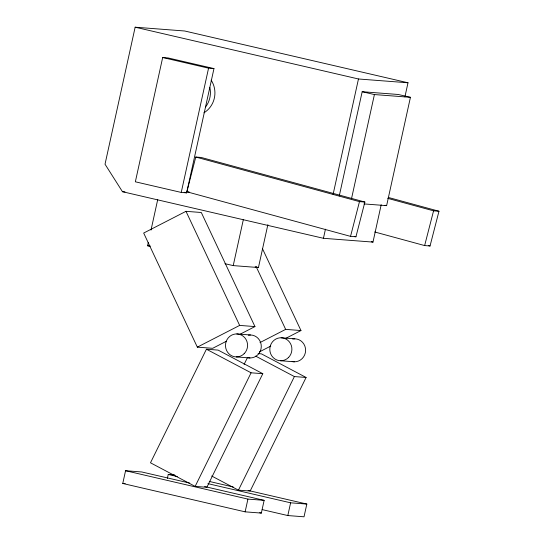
<?xml version="1.0" encoding="UTF-8"?>
<svg xmlns="http://www.w3.org/2000/svg" width="544" height="544" viewBox="0 0 544 544"><rect width="100%" height="100%" fill="white"/><g stroke="black" fill="none" stroke-linecap="round" stroke-linejoin="round"><path stroke-width="0.82" d="M404.906 96.886L408.007 82.776L184.688 30.994L135.15 27.2L105.026 164.213L122.468 191.699L323.442 238.299L372.98 242.094L381.188 204.755M162.676 57.528L135.354 181.798L181.24 192.433L186.646 192.848L213.969 68.585L168.082 57.943L162.676 57.528L208.563 68.17L213.969 68.585M150.035 246.316L147.567 245.745L148.288 242.447M151.008 230.085L157.712 199.6M181.24 192.433L208.563 68.17M204.612 486.54L264.139 500.344L261.338 513.087L245.126 511.843L122.76 483.473L125.562 470.723L141.773 471.968L189.727 483.086M167.368 478.421L168.246 474.436L174.733 474.932M224.985 263.697L233.22 265.608L243.372 219.456M233.22 265.608L258.441 267.539L267.866 224.686M245.126 511.843L247.928 499.1L264.139 500.344M323.442 238.299L325.448 229.174M333.112 194.324L358.469 78.982L408.007 82.776M339.266 195.922L362.175 91.718L398.201 94.479L410.441 97.315L386.621 205.652L363.997 203.918M351.499 198.757L374.415 94.561L410.441 97.315M287.81 515.556L290.612 502.812L306.83 504.057L304.021 516.8L287.81 515.556L262.181 509.612M186.844 191.78L195.779 157.039L201.185 157.454L364.881 202.042L355.946 236.783L350.54 236.368L186.844 191.78L189.162 191.957M350.54 236.368L359.475 201.627L364.881 202.042M424.64 245.568L433.568 210.827L438.974 211.242L430.039 245.983L424.64 245.568L374.707 231.975M206.428 349.214L150.484 462.801L195.146 486.39L206.856 487.288L262.8 373.701L218.137 350.112L206.428 349.214L251.09 372.803L262.8 373.701M244.093 364.412L247.472 357.551M195.146 486.39L251.09 372.803M238.442 490.151L294.386 376.564L306.095 377.461L250.152 491.048L238.442 490.151L211.643 475.993M239.85 334.342L254.959 326.584L201.3 212.5L185.994 211.324L143.677 233.056L197.336 347.14L212.65 348.316L226.25 341.326M197.336 347.14L239.652 325.407L254.959 326.584M259.971 342.57L285.661 329.378L300.968 330.548L262.439 248.622M259.413 351.893L270.749 346.072M285.104 338.701L300.968 330.548M122.468 191.699L124.991 191.896M147.567 245.745L150.09 245.936M236.796 333.934L250.498 334.988M281.119 337.776L294.821 338.824M258.087 353.614L261.433 353.872L306.095 377.461M236.28 356.912L249.975 357.966M280.602 360.754L294.297 361.801M122.76 483.473L125.188 483.657M135.15 27.2L358.469 78.982M362.175 91.718L374.415 94.561M384.989 205.278L386.621 205.652M184.185 192.284L186.646 192.848M371.328 241.713L372.98 242.094M255.15 266.778L258.441 267.539M209.263 481.433L233.24 486.989M248.125 490.443L306.83 504.057M168.246 474.436L177.344 476.544M207.93 483.643L290.612 502.812M125.562 470.723L247.928 499.1M259.685 512.7L261.338 513.087M388.226 197.424L438.974 211.242M387.736 198.349L433.568 210.827M195.779 157.039L359.475 201.627M428.407 245.541L430.039 245.983M354.307 236.334L355.946 236.783M255.68 356.123L294.386 376.564M256.129 266.594L285.661 329.378M185.994 211.324L239.652 325.407M248.336 335.165A11.492 11.043 -85.6 0 1 261.283 346.678A11.492 11.043 -85.6 0 1 247.826 357.7M292.658 339.007A11.492 11.043 -85.6 0 1 305.606 350.513A11.492 11.043 -85.6 0 1 292.148 361.542M209.882 87.57A22.855 21.964 -85.6 0 1 205.598 106.916M211.133 80.131A22.855 21.964 -85.6 0 1 203.905 112.826M244.161 353.688A11.492 11.043 -85.6 0 0 239.646 334.376A11.492 11.043 -85.6 0 0 225.801 348.208A11.492 11.043 -85.6 0 0 244.161 353.688M288.483 357.53A11.492 11.043 -85.6 0 0 283.968 338.218A11.492 11.043 -85.6 0 0 270.123 352.043A11.492 11.043 -85.6 0 0 288.483 357.53"/></g></svg>
